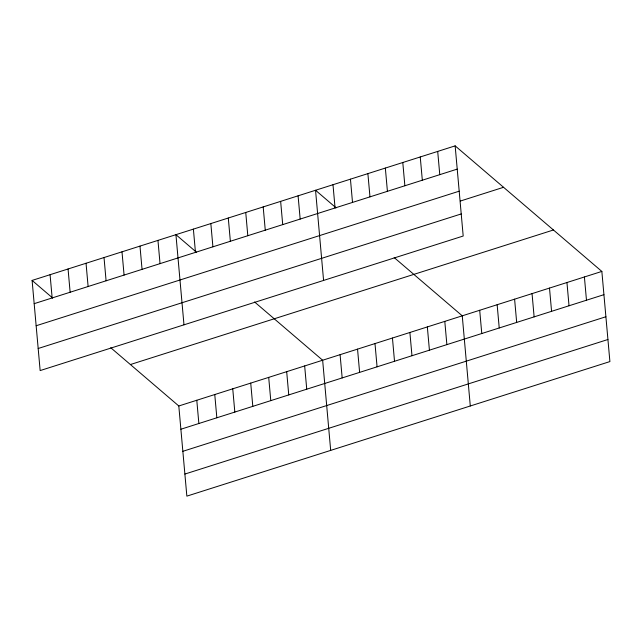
<?xml version="1.0" encoding="UTF-8"?>
<svg xmlns="http://www.w3.org/2000/svg" width="642" height="642" viewBox="0 0 642 642"><rect width="100%" height="100%" fill="white"/><g stroke="black" fill="none" stroke-linecap="round" stroke-linejoin="round"><path stroke-width="0.96" d="M455.146 145.862L463.195 236.023L40.149 370.578L32.1 280.418L455.146 145.862L601.851 271.422L609.9 361.582L186.854 496.138L178.805 405.977L110.745 347.723M34.178 303.666L457.224 169.111M36.145 325.751L459.191 191.188M460.394 201.026L503.561 187.295M38.175 348.502L461.221 213.938M130.39 364.544L553.436 229.988M178.805 405.977L601.851 271.422M180.883 429.225L603.929 294.67M182.85 451.31L605.896 316.755M184.88 474.061L607.926 339.506M336.079 207.839L315.543 190.265L323.584 280.426M394.188 257.57L462.248 315.824L470.297 405.985M196.476 252.25L175.932 234.667L183.981 324.828M254.577 301.973L322.645 360.226L330.686 450.387M32.1 280.418L52.636 297.992M584.405 276.975L586.475 300.223M566.95 282.52L569.029 305.769M549.504 288.073L551.574 311.322M532.049 293.619L534.128 316.875M514.603 299.172L516.674 322.42M497.149 304.725L499.227 327.974M479.702 310.271L481.773 333.527M437.7 151.408L439.77 174.664M444.794 321.377L446.872 344.626M420.245 156.961L422.324 180.209M427.347 326.922L429.418 350.179M402.791 162.514L404.869 185.763M409.893 332.476L411.971 355.724M385.344 168.06L387.415 191.308M392.447 338.029L394.517 361.277M367.89 173.613L369.969 196.861M374.992 343.574L377.071 366.831M350.444 179.166L352.514 202.415M357.546 349.128L359.616 372.376M332.989 184.711L335.068 207.96M340.091 354.681L342.17 377.929M298.089 195.818L300.167 219.066M304.661 365.948L306.74 389.196M280.642 201.363L282.713 224.612M286.685 371.662L288.756 394.918M263.188 206.917L265.266 230.165M268.701 377.384L270.78 400.632M245.742 212.462L247.812 235.718M250.725 383.105L252.804 406.354M228.287 218.015L230.366 241.264M232.749 388.819L234.82 412.068M210.841 223.568L212.911 246.817M214.765 394.541L216.844 417.79M193.386 229.114L195.465 252.37M196.789 400.255L198.859 423.511M157.956 240.389L160.035 263.637M139.98 246.103L142.051 269.351M121.996 251.825L124.075 275.073M104.02 257.538L106.09 280.795M86.036 263.26L88.114 286.509M68.06 268.982L70.13 292.23M50.076 274.696L52.154 297.952"/></g></svg>
